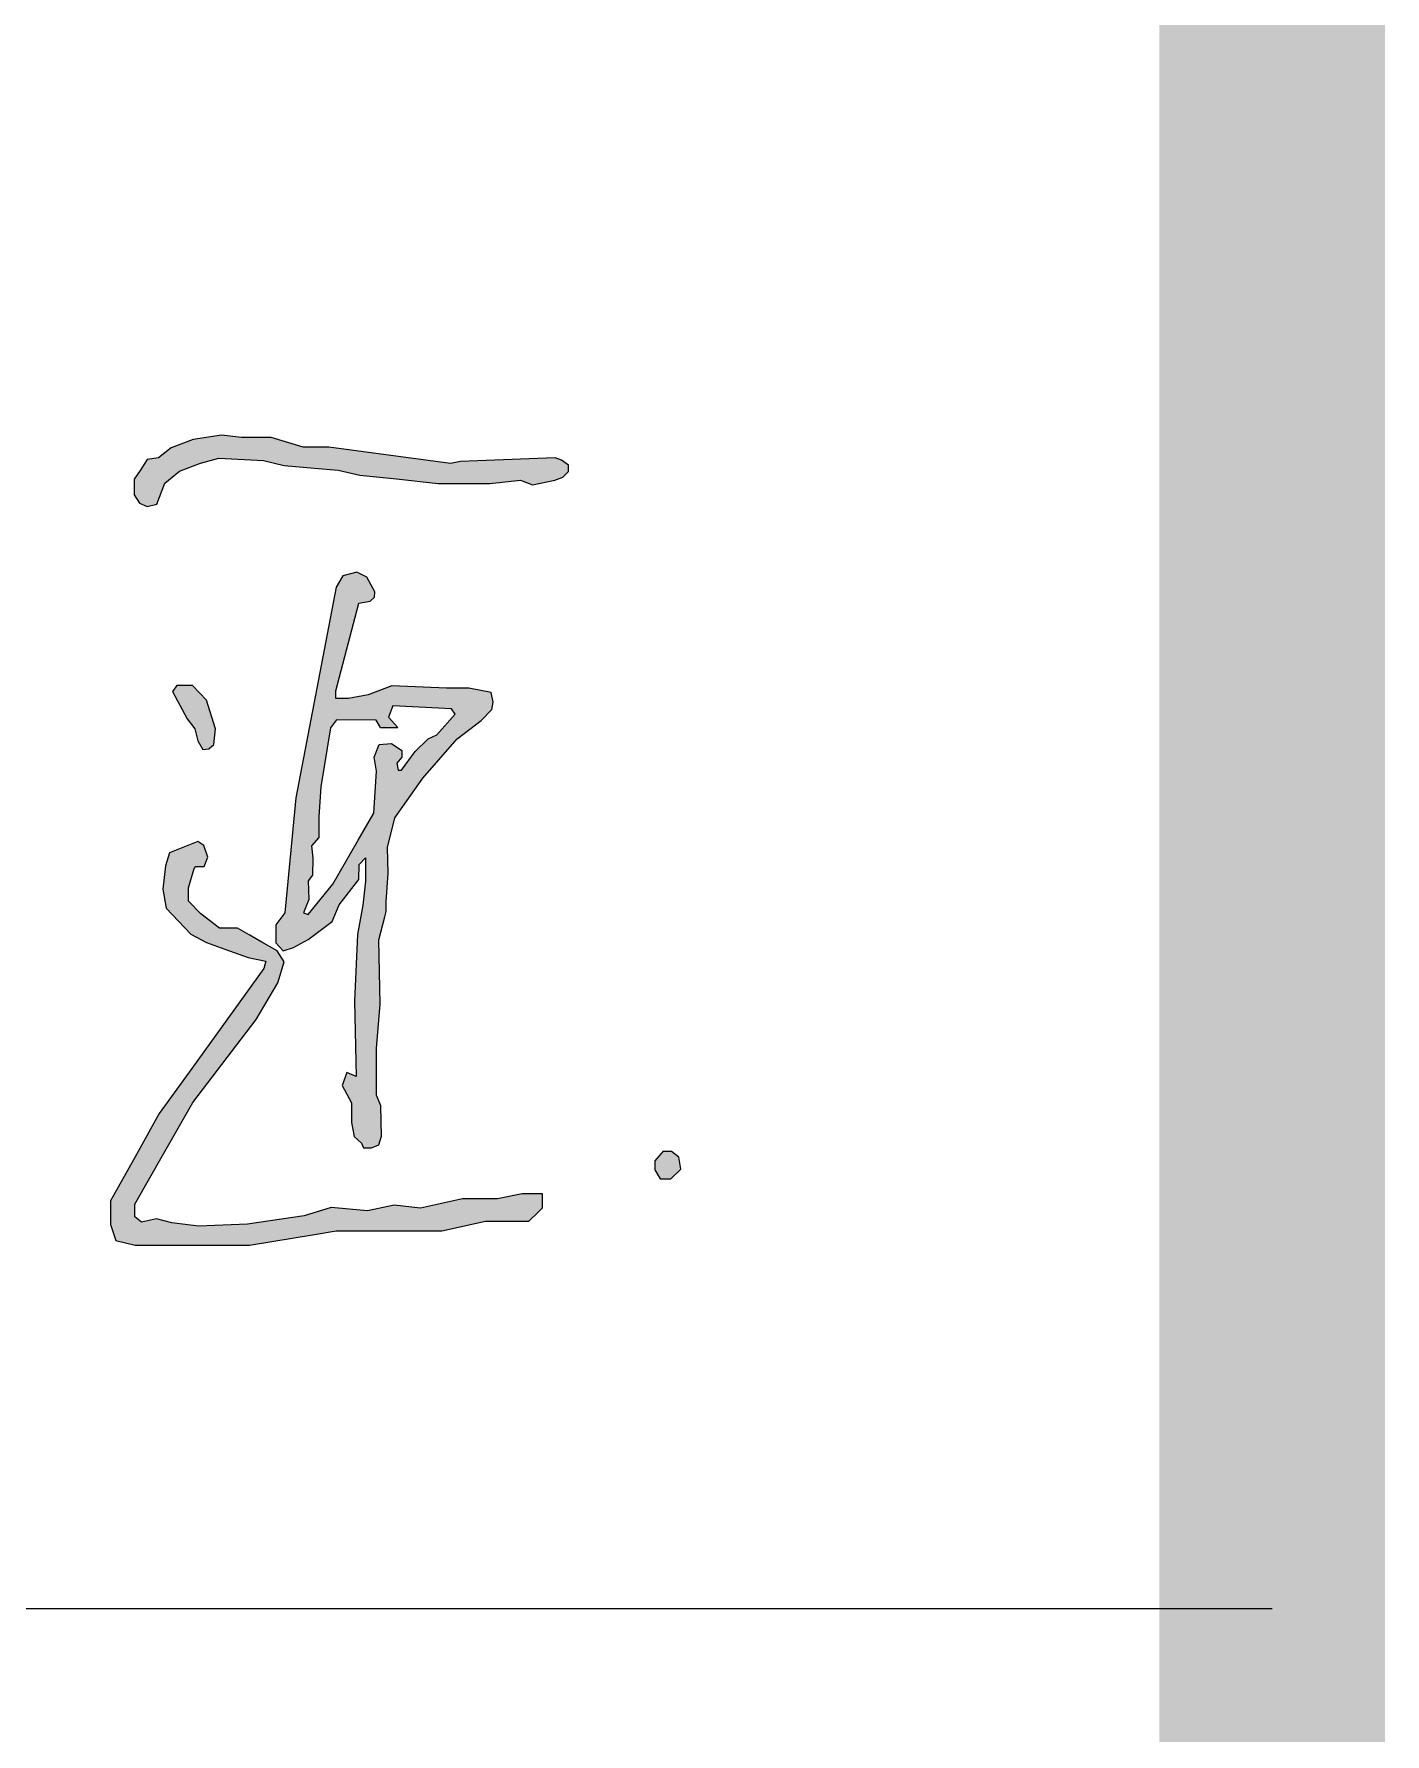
# Model space of a CAD drawing. Extents: x 33088 to 140010, y 13737 to 369010.
# Drawn here: x 120070 to 120968, y 37443 to 38574 of the extents above; entities that cross this region are included whole.
import ezdxf

# ---------------------------------------------------------------- set-up
doc = ezdxf.new("R2010")
doc.units = 0
doc.header["$LTSCALE"] = 1000
doc.header["$MEASUREMENT"] = 0
doc.layers.get('0').update_dxf_attribs({"linetype": 'CONTINUOUS'})
doc.layers.add('PUB_TITLE', color=4, linetype='CONTINUOUS')

msp = doc.modelspace()

# ---------------------------------------------------------------- hatches: boundary and pattern name
h = msp.add_hatch(color=256)
h.paths.add_polyline_path([(119821.5, 38120.3), (119826.5, 38127.3), (119824, 38133.1), (119824, 38141.9), (119818, 38147.1), (119812.1, 38151), (119808.2, 38151), (119805, 38145.5), (119805.4, 38139.4), (119808.5, 38099.8), (119810.7, 38091.1), (119809.5, 38067.9), (119779.8, 38062.9), (119758.6, 38057.6), (119734.3, 38048.2), (119711.2, 38039.3), (119708.6, 38034.8), (119710.4, 38027.8), (119717.3, 38024.3), (119726.5, 38019.5), (119736.2, 38011.6), (119739.6, 38013.8), (119741.5, 38021.3), (119732.7, 38030.5), (119735.3, 38034.6), (119754, 38041.6), (119776.4, 38046.5), (119808.3, 38053.5), (119808.3, 38007.8), (119806.7, 38004.8), (119800.8, 38010.2), (119793.8, 38010.2), (119778.2, 38005.4), (119770.2, 37993), (119759.5, 37976.4), (119756.8, 37955), (119752.6, 37922.7), (119756.2, 37905.2), (119770.2, 37897), (119791.8, 37894.2), (119801.5, 37899.1), (119794.3, 37761.4), (119787.7, 37710.3), (119790.3, 37703.6), (119792.4, 37698.2), (119801.8, 37698.2), (119808.2, 37710.2), (119809.3, 37745.6), (119814.6, 37906.7), (119830.5, 37916.4), (119875.3, 37955.1), (119890.2, 37973.8), (119890.2, 37978.1), (119882.8, 37974.6), (119848.2, 37944.3), (119834.3, 37933.5), (119817.3, 37925.3), (119822.5, 38055.6), (119832.7, 38056.5), (119859.5, 38063.2), (119893.8, 38071.9), (119907.1, 38079.7), (119907.1, 38086.1), (119898.5, 38092.9), (119884.4, 38090.9), (119863.4, 38088), (119851.7, 38088), (119844.3, 38091), (119839.7, 38091), (119838.8, 38088), (119840.3, 38084.7), (119852.3, 38077), (119844, 38073.9), (119825.1, 38072.8), (119825.8, 38090.5)])
h.paths.add_polyline_path([(119798.3, 37995.9), (119803.4, 37992.5), (119806.1, 37987.4), (119802.1, 37978), (119802.1, 37952.8), (119803.4, 37915.7), (119792.1, 37910.6), (119788.4, 37909.1), (119777.5, 37910.6), (119772.3, 37913.5), (119770.8, 37920.8), (119768.8, 37930.5), (119771.7, 37949.6), (119776.1, 37972.7), (119785.1, 37991)], flags=16)
h.paths.add_polyline_path([(119993.6, 38171.8), (119985.6, 38176.4), (119972.7, 38178.1), (119938.8, 38182.5), (119922.6, 38184.6), (119914.9, 38180.6), (119910, 38172.5), (119906.6, 38162.5), (119906.6, 38149.7), (119908.4, 38140.1), (119911.6, 38132.9), (119916.9, 38132), (119916.9, 38143.2), (119916.9, 38152.7), (119920.6, 38163.6), (119928.2, 38167.4), (119959.9, 38163.9), (119982.5, 38161.5), (119990.3, 38156), (119996.7, 38156), (120001, 38159.6), (119999.2, 38167.4)])
h.paths.add_polyline_path([(119912.3, 38019.1), (119918, 38035.9), (119929.1, 38052.4), (119934.5, 38065.9), (119930.3, 38074.5), (119924.8, 38074.5), (119911.1, 38058.8), (119900.7, 38031.3), (119889.5, 38001.6), (119887.9, 37977), (119890.2, 37978.1), (119890.2, 37973.8), (119886.4, 37969.1), (119886.8, 37952.6), (119878.9, 37901.7), (119878.9, 37890.7), (119873.2, 37855.4), (119875.1, 37849.4), (119879.1, 37843.1), (119885.4, 37843.1), (119893.8, 37849.7), (119891.6, 37859.3), (119897.6, 37870.5), (119901.6, 37888.3), (119903.9, 37901.5), (119906, 37900.2), (119906, 37896.2), (119906.6, 37895), (119915.1, 37878.9), (119930.2, 37864.4), (119942.9, 37867.3), (119958.5, 37883.5), (119970.3, 37914.7), (119974.9, 37938.5), (119972, 37973.3), (119998.6, 37994.3), (120021.9, 38016.6), (120030.6, 38025.9), (120026.5, 38028.5), (120002.5, 38012.2), (119972.9, 37990.1), (119971.8, 37994.1), (119960.5, 38034.9), (119953.8, 38046.7), (119944.1, 38051.8), (119933.5, 38041), (119924.1, 38022.9), (119912.5, 37993.8), (119909.8, 37984.1), (119903.5, 37961.2), (119903.5, 37950.9), (119901.6, 37940.1), (119896.1, 37905.6), (119894, 37895.6), (119890.2, 37895.6), (119897.5, 37935.2), (119902.4, 37973.8), (119907.2, 37995.5)])
h.paths.add_polyline_path([(119925.3, 38008.4), (119932, 38020.9), (119938.2, 38032.7), (119944.8, 38033.5), (119952.1, 38007.8), (119957.7, 37978.2), (119925.6, 37955), (119912.1, 37942.8), (119911.2, 37937.7), (119910.4, 37933.2), (119907.1, 37933), (119910.1, 37953.1), (119913.5, 37967.1), (119915.4, 37982.2), (119918.7, 37996.1)], flags=16)
h.paths.add_polyline_path([(119955.7, 37958.9), (119958.1, 37957.3), (119958.9, 37951.7), (119958.9, 37931.3), (119956.1, 37922.1), (119948.7, 37897.5), (119938.7, 37883.2), (119933.5, 37881.6), (119928.2, 37881.6), (119921.6, 37896), (119916.5, 37906.9), (119919.2, 37920.7), (119926.2, 37932.3), (119940.3, 37945)], flags=16)
h.paths.add_polyline_path([(120193, 38292.2), (120222.5, 38290.6), (120236.3, 38287.2), (120256.5, 38285.4), (120272.3, 38284.1), (120286.6, 38280.8), (120311, 38278.3), (120338.7, 38275.4), (120373.1, 38275.4), (120393.4, 38277.6), (120401.5, 38274.5), (120416.4, 38277.6), (120421.6, 38279.5), (120425.5, 38283.2), (120425.5, 38287.4), (120420.7, 38290.8), (120416.5, 38292.4), (120364.9, 38290.3), (120353.6, 38289.9), (120346.9, 38288.7), (120266, 38299.4), (120249, 38299.4), (120227.7, 38305.9), (120208, 38305.9), (120194.7, 38307.4), (120175.8, 38304.5), (120161.2, 38299), (120152.7, 38292.3), (120145.3, 38291.3), (120140.5, 38283.9), (120136.6, 38278.1), (120136.6, 38267.7), (120140.1, 38262.3), (120145.3, 38260), (120151.7, 38261.6), (120156.9, 38275.6), (120166.8, 38283.4), (120180.8, 38288.8)])
h.paths.add_polyline_path([(120184.8, 38131.1), (120175.3, 38141), (120165, 38141), (120162, 38136.9), (120171.9, 38118.8), (120176.9, 38112), (120178.9, 38104.2), (120182.2, 38098.4), (120186.3, 38098.8), (120189.5, 38101.6), (120190.6, 38112.1)])
h.paths.add_polyline_path([(120285.9, 38195.6), (120293.5, 38197), (120296.4, 38199.7), (120296.6, 38203.2), (120291.3, 38212.9), (120284.7, 38216.4), (120275.4, 38213.8), (120270.9, 38206.4), (120244.2, 38066.2), (120236.9, 37989.8), (120230.8, 37981.7), (120230.8, 37969.8), (120235.6, 37964.5), (120242.5, 37966.6), (120252.3, 37972), (120268.3, 37984), (120272.9, 37995), (120286, 38011.9), (120286.3, 38021.8), (120290.4, 38026.4), (120290.4, 38010.8), (120288.6, 37994.8), (120285, 37975.2), (120283.2, 37931), (120284.3, 37880.8), (120278.1, 37883.5), (120274.9, 37874.9), (120281.1, 37863.3), (120281.1, 37850.3), (120283, 37840.9), (120287.8, 37836.6), (120289, 37833.3), (120294.5, 37833.3), (120299.2, 37835.3), (120301, 37841.2), (120300.7, 37861.3), (120297.7, 37868.5), (120297.7, 37899.4), (120300.1, 37928.9), (120299.2, 37971.7), (120303.2, 37987.1), (120304.1, 37990.7), (120304.1, 37997.1), (120305.5, 38016), (120305, 38033.1), (120309.9, 38053), (120328.6, 38079.4), (120351.3, 38105.4), (120367.4, 38117.7), (120374.5, 38124.9), (120375.4, 38129.9), (120374.1, 38136.3), (120359.1, 38139.2), (120344.3, 38139.2), (120307.9, 38140.6), (120292.1, 38134.7), (120279.1, 38132.2), (120270.7, 38132.2), (120270.7, 38137.3)])
h.paths.add_polyline_path([(120271.1, 38118.2), (120297.6, 38117.8), (120300.4, 38113.1), (120303.4, 38113), (120311.9, 38113), (120305.8, 38119.8), (120308.7, 38127.4), (120347.7, 38125.5), (120350, 38121.9), (120337.8, 38108.1), (120332.2, 38105.5), (120323.5, 38097), (120314.4, 38084.6), (120312.2, 38084.6), (120311.3, 38089.2), (120314.7, 38093.2), (120314.7, 38097.7), (120307.8, 38102.4), (120299.5, 38101.7), (120296.3, 38093.3), (120297.7, 38084), (120295.9, 38056.1), (120285.5, 38038), (120268.6, 38008.7), (120252.3, 37988.7), (120249.1, 37989.6), (120252.7, 37998.6), (120252.2, 38011), (120255.2, 38014.7), (120255.5, 38026), (120254.6, 38034.3), (120259.3, 38039.9), (120259.3, 38053.6), (120260.8, 38073.6), (120267.2, 38112.8)], flags=16)
h.paths.add_polyline_path([(120180.9, 37989), (120172.8, 37997.4), (120172.8, 38006.4), (120176.5, 38019.2), (120177.7, 38020.6), (120183.1, 38020.6), (120185.5, 38026.7), (120183, 38034.6), (120178.9, 38037.1), (120160.2, 38029.6), (120157.4, 38020.9), (120155.7, 38005.5), (120157.8, 37992.8), (120174.2, 37975.5), (120184.6, 37969.9), (120197, 37965.5), (120212.3, 37960), (120224.1, 37957.5), (120222.8, 37952.7), (120174.9, 37886.2), (120153.3, 37856.3), (120138.1, 37829), (120120.9, 37798.2), (120120.9, 37782.3), (120124.4, 37771.7), (120137.3, 37768.6), (120159.8, 37768.6), (120188.3, 37768.6), (120213.4, 37768.6), (120256.5, 37775.7), (120270.9, 37778.1), (120301.2, 37778.1), (120341.1, 37778.1), (120370.2, 37784.6), (120399, 37784.6), (120405, 37790.4), (120408.2, 37793.4), (120408.2, 37802.8), (120394.5, 37802.8), (120378.1, 37799.4), (120354.9, 37799.4), (120326.9, 37793.3), (120309.5, 37795.2), (120291.8, 37791.5), (120267.5, 37793.6), (120249.6, 37788.1), (120211.9, 37782.6), (120179.4, 37781.3), (120161.7, 37783.4), (120151.5, 37786.2), (120141.4, 37784), (120137.1, 37787.4), (120137.1, 37796), (120156.1, 37829.3), (120175.6, 37863.5), (120217.7, 37918.8), (120232.1, 37943.2), (120236.4, 37957.2), (120231.8, 37964.4), (120221.4, 37970.3), (120213.1, 37975), (120205.4, 37979.5), (120193.3, 37979.5)])
h.paths.add_polyline_path([(120498.8, 37827.2), (120494, 37830.9), (120488.2, 37830.9), (120482.9, 37824.8), (120482.9, 37818.7), (120486.4, 37812.7), (120493.4, 37812.7), (120500.2, 37819.3)])
h = msp.add_hatch(color=250)
h.paths.add_polyline_path([(120266, 38299.4), (120249, 38299.4), (120227.7, 38305.9), (120208, 38305.9), (120194.7, 38307.4), (120175.8, 38304.5), (120161.2, 38299), (120152.7, 38292.3), (120145.3, 38291.3), (120140.5, 38283.9), (120136.6, 38278.1), (120136.6, 38267.7), (120140.1, 38262.3), (120145.3, 38260), (120151.7, 38261.6), (120156.9, 38275.6), (120166.8, 38283.4), (120180.8, 38288.8), (120193, 38292.2), (120222.5, 38290.6), (120236.3, 38287.2), (120256.5, 38285.4), (120272.3, 38284.1), (120286.6, 38280.8), (120311, 38278.3), (120338.7, 38275.4), (120373.1, 38275.4), (120393.4, 38277.6), (120401.5, 38274.5), (120416.4, 38277.6), (120421.6, 38279.5), (120425.5, 38283.2), (120425.5, 38287.4), (120420.7, 38290.8), (120416.5, 38292.4), (120364.9, 38290.3), (120353.6, 38289.9), (120346.9, 38288.7)])
h.paths.add_polyline_path([(120293.5, 38197), (120296.4, 38199.7), (120296.6, 38203.2), (120291.3, 38212.9), (120284.7, 38216.4), (120275.4, 38213.8), (120270.9, 38206.4), (120244.2, 38066.2), (120236.9, 37989.8), (120230.8, 37981.7), (120230.8, 37969.8), (120235.6, 37964.5), (120242.5, 37966.6), (120252.3, 37972), (120268.3, 37984), (120272.9, 37995), (120286, 38011.9), (120286.3, 38021.8), (120290.4, 38026.4), (120290.4, 38010.8), (120288.6, 37994.8), (120285, 37975.2), (120283.2, 37931), (120284.3, 37880.8), (120278.1, 37883.5), (120274.9, 37874.9), (120281.1, 37863.3), (120281.1, 37850.3), (120283, 37840.9), (120287.8, 37836.6), (120289, 37833.3), (120294.5, 37833.3), (120299.2, 37835.3), (120301, 37841.2), (120300.7, 37861.3), (120297.7, 37868.5), (120297.7, 37899.4), (120300.1, 37928.9), (120299.2, 37971.7), (120303.2, 37987.1), (120304.1, 37990.7), (120304.1, 37997.1), (120305.5, 38016), (120305, 38033.1), (120309.9, 38053), (120328.6, 38079.4), (120351.3, 38105.4), (120367.4, 38117.7), (120374.5, 38124.9), (120375.4, 38129.9), (120374.1, 38136.3), (120359.1, 38139.2), (120344.3, 38139.2), (120307.9, 38140.6), (120292.1, 38134.7), (120279.1, 38132.2), (120270.7, 38132.2), (120270.7, 38137.3), (120285.9, 38195.6)])
h.paths.add_polyline_path([(120308.7, 38127.4), (120347.7, 38125.5), (120350, 38121.9), (120337.8, 38108.1), (120332.2, 38105.5), (120323.5, 38097), (120314.4, 38084.6), (120312.2, 38084.6), (120311.3, 38089.2), (120314.7, 38093.2), (120314.7, 38097.7), (120307.8, 38102.4), (120299.5, 38101.7), (120296.3, 38093.3), (120297.7, 38084), (120295.9, 38056.1), (120285.5, 38038), (120268.6, 38008.7), (120252.3, 37988.7), (120249.1, 37989.6), (120252.7, 37998.6), (120252.2, 38011), (120255.2, 38014.7), (120255.5, 38026), (120254.6, 38034.3), (120259.3, 38039.9), (120259.3, 38053.6), (120260.8, 38073.6), (120267.2, 38112.8), (120271.1, 38118.2), (120297.6, 38117.8), (120300.4, 38113.1), (120303.4, 38113), (120311.9, 38113), (120305.8, 38119.8)], flags=16)
h.paths.add_polyline_path([(120176.5, 38019.2), (120177.7, 38020.6), (120183.1, 38020.6), (120185.5, 38026.7), (120183, 38034.6), (120178.9, 38037.1), (120160.2, 38029.6), (120157.4, 38020.9), (120155.7, 38005.5), (120157.8, 37992.8), (120174.2, 37975.5), (120184.6, 37969.9), (120197, 37965.5), (120212.3, 37960), (120224.1, 37957.5), (120222.8, 37952.7), (120174.9, 37886.2), (120153.3, 37856.3), (120138.1, 37829), (120120.9, 37798.2), (120120.9, 37782.3), (120124.4, 37771.7), (120137.3, 37768.6), (120159.8, 37768.6), (120188.3, 37768.6), (120213.4, 37768.6), (120256.5, 37775.7), (120270.9, 37778.1), (120301.2, 37778.1), (120341.1, 37778.1), (120370.2, 37784.6), (120399, 37784.6), (120405, 37790.4), (120408.2, 37793.4), (120408.2, 37802.8), (120394.5, 37802.8), (120378.1, 37799.4), (120354.9, 37799.4), (120326.9, 37793.3), (120309.5, 37795.2), (120291.8, 37791.5), (120267.5, 37793.6), (120249.6, 37788.1), (120211.9, 37782.6), (120179.4, 37781.3), (120161.7, 37783.4), (120151.5, 37786.2), (120141.4, 37784), (120137.1, 37787.4), (120137.1, 37796), (120156.1, 37829.3), (120175.6, 37863.5), (120217.7, 37918.8), (120232.1, 37943.2), (120236.4, 37957.2), (120231.8, 37964.4), (120221.4, 37970.3), (120213.1, 37975), (120205.4, 37979.5), (120193.3, 37979.5), (120180.9, 37989), (120172.8, 37997.4), (120172.8, 38006.4)])
h.paths.add_polyline_path([(120184.8, 38131.1), (120175.3, 38141), (120165, 38141), (120162, 38136.9), (120171.9, 38118.8), (120176.9, 38112), (120178.9, 38104.2), (120182.2, 38098.4), (120186.3, 38098.8), (120189.5, 38101.6), (120190.6, 38112.1)])
h = msp.add_hatch(color=256)
h.paths.add_polyline_path([(120180.8, 38288.8), (120193, 38292.2), (120222.5, 38290.6), (120236.3, 38287.2), (120256.5, 38285.4), (120272.3, 38284.1), (120286.6, 38280.8), (120311, 38278.3), (120338.7, 38275.4), (120373.1, 38275.4), (120393.4, 38277.6), (120401.5, 38274.5), (120416.4, 38277.6), (120421.6, 38279.5), (120425.5, 38283.2), (120425.5, 38287.4), (120420.7, 38290.8), (120416.5, 38292.4), (120364.9, 38290.3), (120353.6, 38289.9), (120346.9, 38288.7), (120266, 38299.4), (120249, 38299.4), (120227.7, 38305.9), (120208, 38305.9), (120194.7, 38307.4), (120175.8, 38304.5), (120161.2, 38299), (120152.7, 38292.3), (120145.3, 38291.3), (120140.5, 38283.9), (120136.6, 38278.1), (120136.6, 38267.7), (120140.1, 38262.3), (120145.3, 38260), (120151.7, 38261.6), (120156.9, 38275.6), (120166.8, 38283.4)])
h.paths.add_polyline_path([(120184.8, 38131.1), (120175.3, 38141), (120165, 38141), (120162, 38136.9), (120171.9, 38118.8), (120176.9, 38112), (120178.9, 38104.2), (120182.2, 38098.4), (120186.3, 38098.8), (120189.5, 38101.6), (120190.6, 38112.1)])
h.paths.add_polyline_path([(120285.9, 38195.6), (120293.5, 38197), (120296.4, 38199.7), (120296.6, 38203.2), (120291.3, 38212.9), (120284.7, 38216.4), (120275.4, 38213.8), (120270.9, 38206.4), (120244.2, 38066.2), (120236.9, 37989.8), (120230.8, 37981.7), (120230.8, 37969.8), (120235.6, 37964.5), (120242.5, 37966.6), (120252.3, 37972), (120268.3, 37984), (120272.9, 37995), (120286, 38011.9), (120286.3, 38021.8), (120290.4, 38026.4), (120290.4, 38010.8), (120288.6, 37994.8), (120285, 37975.2), (120283.2, 37931), (120284.3, 37880.8), (120278.1, 37883.5), (120274.9, 37874.9), (120281.1, 37863.3), (120281.1, 37850.3), (120283, 37840.9), (120287.8, 37836.6), (120289, 37833.3), (120294.5, 37833.3), (120299.2, 37835.3), (120301, 37841.2), (120300.7, 37861.3), (120297.7, 37868.5), (120297.7, 37899.4), (120300.1, 37928.9), (120299.2, 37971.7), (120303.2, 37987.1), (120304.1, 37990.7), (120304.1, 37997.1), (120305.5, 38016), (120305, 38033.1), (120309.9, 38053), (120328.6, 38079.4), (120351.3, 38105.4), (120367.4, 38117.7), (120374.5, 38124.9), (120375.4, 38129.9), (120374.1, 38136.3), (120359.1, 38139.2), (120344.3, 38139.2), (120307.9, 38140.6), (120292.1, 38134.7), (120279.1, 38132.2), (120270.7, 38132.2), (120270.7, 38137.3)])
h.paths.add_polyline_path([(120271.1, 38118.2), (120297.6, 38117.8), (120300.4, 38113.1), (120303.4, 38113), (120311.9, 38113), (120305.8, 38119.8), (120308.7, 38127.4), (120347.7, 38125.5), (120350, 38121.9), (120337.8, 38108.1), (120332.2, 38105.5), (120323.5, 38097), (120314.4, 38084.6), (120312.2, 38084.6), (120311.3, 38089.2), (120314.7, 38093.2), (120314.7, 38097.7), (120307.8, 38102.4), (120299.5, 38101.7), (120296.3, 38093.3), (120297.7, 38084), (120295.9, 38056.1), (120285.5, 38038), (120268.6, 38008.7), (120252.3, 37988.7), (120249.1, 37989.6), (120252.7, 37998.6), (120252.2, 38011), (120255.2, 38014.7), (120255.5, 38026), (120254.6, 38034.3), (120259.3, 38039.9), (120259.3, 38053.6), (120260.8, 38073.6), (120267.2, 38112.8)], flags=16)
h.paths.add_polyline_path([(120172.8, 38006.4), (120176.5, 38019.2), (120177.7, 38020.6), (120183.1, 38020.6), (120185.5, 38026.7), (120183, 38034.6), (120178.9, 38037.1), (120160.2, 38029.6), (120157.4, 38020.9), (120155.7, 38005.5), (120157.8, 37992.8), (120174.2, 37975.5), (120184.6, 37969.9), (120197, 37965.5), (120212.3, 37960), (120224.1, 37957.5), (120222.8, 37952.7), (120174.9, 37886.2), (120153.3, 37856.3), (120138.1, 37829), (120120.9, 37798.2), (120120.9, 37782.3), (120124.4, 37771.7), (120137.3, 37768.6), (120159.8, 37768.6), (120188.3, 37768.6), (120213.4, 37768.6), (120256.5, 37775.7), (120270.9, 37778.1), (120301.2, 37778.1), (120341.1, 37778.1), (120370.2, 37784.6), (120399, 37784.6), (120405, 37790.4), (120408.2, 37793.4), (120408.2, 37802.8), (120394.5, 37802.8), (120378.1, 37799.4), (120354.9, 37799.4), (120326.9, 37793.3), (120309.5, 37795.2), (120291.8, 37791.5), (120267.5, 37793.6), (120249.6, 37788.1), (120211.9, 37782.6), (120179.4, 37781.3), (120161.7, 37783.4), (120151.5, 37786.2), (120141.4, 37784), (120137.1, 37787.4), (120137.1, 37796), (120156.1, 37829.3), (120175.6, 37863.5), (120217.7, 37918.8), (120232.1, 37943.2), (120236.4, 37957.2), (120231.8, 37964.4), (120221.4, 37970.3), (120213.1, 37975), (120205.4, 37979.5), (120193.3, 37979.5), (120180.9, 37989), (120172.8, 37997.4)])
for color, points in [(250, [(120498.8, 37827.2), (120494, 37830.9), (120488.2, 37830.9), (120482.9, 37824.8), (120482.9, 37818.7), (120486.4, 37812.7), (120493.4, 37812.7), (120500.2, 37819.3)]), (256, [(120494, 37830.9), (120488.2, 37830.9), (120482.9, 37824.8), (120482.9, 37818.7), (120486.4, 37812.7), (120493.4, 37812.7), (120500.2, 37819.3), (120498.8, 37827.2)])]:
    msp.add_hatch(color=color).paths.add_polyline_path(points)

# ---------------------------------------------------------------- linework, layer by layer
for p, q in [((120175.8, 38304.5), (120161.2, 38299)), ((120194.7, 38307.4), (120175.8, 38304.5)), ((120208, 38305.9), (120194.7, 38307.4)), ((120227.7, 38305.9), (120208, 38305.9)), ((120249, 38299.4), (120227.7, 38305.9)), ((120145.3, 38291.3), (120140.5, 38283.9)), ((120152.7, 38292.3), (120145.3, 38291.3)), ((120161.2, 38299), (120152.7, 38292.3)), ((120180.8, 38288.8), (120193, 38292.2)), ((120193, 38292.2), (120222.5, 38290.6)), ((120222.5, 38290.6), (120236.3, 38287.2)), ((120266, 38299.4), (120249, 38299.4)), ((120346.9, 38288.7), (120266, 38299.4)), ((120364.9, 38290.3), (120353.6, 38289.9)), ((120416.5, 38292.4), (120364.9, 38290.3)), ((120420.7, 38290.8), (120416.5, 38292.4)), ((120425.5, 38287.4), (120420.7, 38290.8)), ((120140.5, 38283.9), (120136.6, 38278.1)), ((120156.9, 38275.6), (120166.8, 38283.4)), ((120166.8, 38283.4), (120180.8, 38288.8)), ((120236.3, 38287.2), (120256.5, 38285.4)), ((120256.5, 38285.4), (120272.3, 38284.1)), ((120272.3, 38284.1), (120286.6, 38280.8)), ((120286.6, 38280.8), (120311, 38278.3)), ((120353.6, 38289.9), (120346.9, 38288.7)), ((120416.4, 38277.6), (120421.6, 38279.5)), ((120421.6, 38279.5), (120425.5, 38283.2)), ((120425.5, 38283.2), (120425.5, 38287.4)), ((120136.6, 38278.1), (120136.6, 38267.7)), ((120136.6, 38267.7), (120140.1, 38262.3)), ((120151.7, 38261.6), (120156.9, 38275.6)), ((120311, 38278.3), (120338.7, 38275.4)), ((120338.7, 38275.4), (120373.1, 38275.4)), ((120373.1, 38275.4), (120393.4, 38277.6)), ((120393.4, 38277.6), (120401.5, 38274.5)), ((120401.5, 38274.5), (120416.4, 38277.6)), ((120140.1, 38262.3), (120145.3, 38260)), ((120145.3, 38260), (120151.7, 38261.6)), ((120275.4, 38213.8), (120270.9, 38206.4)), ((120284.7, 38216.4), (120275.4, 38213.8)), ((120291.3, 38212.9), (120284.7, 38216.4)), ((120296.6, 38203.2), (120291.3, 38212.9)), ((120270.9, 38206.4), (120244.2, 38066.2)), ((120293.5, 38197), (120296.4, 38199.7)), ((120296.4, 38199.7), (120296.6, 38203.2)), ((120270.7, 38137.3), (120285.9, 38195.6)), ((120285.9, 38195.6), (120293.5, 38197)), ((120165, 38141), (120162, 38136.9)), ((120162, 38136.9), (120171.9, 38118.8)), ((120175.3, 38141), (120165, 38141)), ((120184.8, 38131.1), (120175.3, 38141)), ((120270.7, 38132.2), (120270.7, 38137.3)), ((120279.1, 38132.2), (120270.7, 38132.2)), ((120292.1, 38134.7), (120279.1, 38132.2)), ((120307.9, 38140.6), (120292.1, 38134.7)), ((120344.3, 38139.2), (120307.9, 38140.6)), ((120359.1, 38139.2), (120344.3, 38139.2)), ((120374.1, 38136.3), (120359.1, 38139.2)), ((120375.4, 38129.9), (120374.1, 38136.3)), ((120190.6, 38112.1), (120184.8, 38131.1)), ((120308.7, 38127.4), (120305.8, 38119.8)), ((120347.7, 38125.5), (120308.7, 38127.4)), ((120337.8, 38108.1), (120350, 38121.9)), ((120350, 38121.9), (120347.7, 38125.5)), ((120367.4, 38117.7), (120374.5, 38124.9)), ((120374.5, 38124.9), (120375.4, 38129.9)), ((120171.9, 38118.8), (120176.9, 38112)), ((120176.9, 38112), (120178.9, 38104.2)), ((120189.5, 38101.6), (120190.6, 38112.1)), ((120267.2, 38112.8), (120260.8, 38073.6)), ((120271.1, 38118.2), (120267.2, 38112.8)), ((120297.6, 38117.8), (120271.1, 38118.2)), ((120300.4, 38113.1), (120297.6, 38117.8)), ((120300.4, 38113.1), (120303.4, 38113)), ((120303.4, 38113), (120311.9, 38113)), ((120311.9, 38113), (120305.8, 38119.8)), ((120351.3, 38105.4), (120367.4, 38117.7)), ((120178.9, 38104.2), (120182.2, 38098.4)), ((120182.2, 38098.4), (120186.3, 38098.8)), ((120186.3, 38098.8), (120189.5, 38101.6)), ((120296.3, 38093.3), (120299.5, 38101.7)), ((120299.5, 38101.7), (120307.8, 38102.4)), ((120307.8, 38102.4), (120314.7, 38097.7)), ((120323.5, 38097), (120332.2, 38105.5)), ((120328.6, 38079.4), (120351.3, 38105.4)), ((120332.2, 38105.5), (120337.8, 38108.1)), ((120297.7, 38084), (120296.3, 38093.3)), ((120314.7, 38093.2), (120311.3, 38089.2)), ((120311.3, 38089.2), (120312.2, 38084.6)), ((120314.4, 38084.6), (120323.5, 38097)), ((120314.7, 38097.7), (120314.7, 38093.2)), ((120295.9, 38056.1), (120297.7, 38084)), ((120309.9, 38053), (120328.6, 38079.4)), ((120312.2, 38084.6), (120314.4, 38084.6)), ((120244.2, 38066.2), (120236.9, 37989.8)), ((120260.8, 38073.6), (120259.3, 38053.6)), ((120259.3, 38053.6), (120259.3, 38039.9)), ((120285.5, 38038), (120295.9, 38056.1)), ((120305, 38033.1), (120309.9, 38053)), ((120178.9, 38037.1), (120160.2, 38029.6)), ((120183, 38034.6), (120178.9, 38037.1)), ((120185.5, 38026.7), (120183, 38034.6)), ((120259.3, 38039.9), (120254.6, 38034.3)), ((120254.6, 38034.3), (120255.5, 38026)), ((120268.6, 38008.7), (120285.5, 38038)), ((120305.5, 38016), (120305, 38033.1)), ((120157.4, 38020.9), (120155.7, 38005.5)), ((120160.2, 38029.6), (120157.4, 38020.9)), ((120172.8, 38006.4), (120176.5, 38019.2)), ((120176.5, 38019.2), (120177.7, 38020.6)), ((120177.7, 38020.6), (120183.1, 38020.6)), ((120183.1, 38020.6), (120185.5, 38026.7)), ((120255.5, 38026), (120255.2, 38014.7)), ((120286, 38011.9), (120286.3, 38021.8)), ((120286.3, 38021.8), (120290.4, 38026.4)), ((120290.4, 38026.4), (120290.4, 38010.8)), ((120255.2, 38014.7), (120252.2, 38011)), ((120252.2, 38011), (120252.7, 37998.6)), ((120252.3, 37988.7), (120268.6, 38008.7)), ((120272.9, 37995), (120286, 38011.9)), ((120290.4, 38010.8), (120288.6, 37994.8)), ((120304.1, 37997.1), (120305.5, 38016)), ((120155.7, 38005.5), (120157.8, 37992.8)), ((120172.8, 37997.4), (120172.8, 38006.4)), ((120180.9, 37989), (120172.8, 37997.4)), ((120252.7, 37998.6), (120249.1, 37989.6)), ((120304.1, 37990.7), (120304.1, 37997.1)), ((120157.8, 37992.8), (120174.2, 37975.5)), ((120193.3, 37979.5), (120180.9, 37989)), ((120236.9, 37989.8), (120230.8, 37981.7)), ((120249.1, 37989.6), (120252.3, 37988.7)), ((120268.3, 37984), (120272.9, 37995)), ((120288.6, 37994.8), (120285, 37975.2)), ((120299.2, 37971.7), (120303.2, 37987.1)), ((120303.2, 37987.1), (120304.1, 37990.7)), ((120174.2, 37975.5), (120184.6, 37969.9)), ((120205.4, 37979.5), (120193.3, 37979.5)), ((120213.1, 37975), (120205.4, 37979.5)), ((120221.4, 37970.3), (120213.1, 37975)), ((120230.8, 37981.7), (120230.8, 37969.8)), ((120252.3, 37972), (120268.3, 37984)), ((120285, 37975.2), (120283.2, 37931)), ((120184.6, 37969.9), (120197, 37965.5)), ((120197, 37965.5), (120212.3, 37960)), ((120231.8, 37964.4), (120221.4, 37970.3)), ((120230.8, 37969.8), (120235.6, 37964.5)), ((120236.4, 37957.2), (120231.8, 37964.4)), ((120235.6, 37964.5), (120242.5, 37966.6)), ((120242.5, 37966.6), (120252.3, 37972)), ((120300.1, 37928.9), (120299.2, 37971.7)), ((120222.8, 37952.7), (120174.9, 37886.2)), ((120212.3, 37960), (120224.1, 37957.5)), ((120224.1, 37957.5), (120222.8, 37952.7)), ((120232.1, 37943.2), (120236.4, 37957.2)), ((120217.7, 37918.8), (120232.1, 37943.2)), ((120283.2, 37931), (120284.3, 37880.8)), ((120297.7, 37899.4), (120300.1, 37928.9)), ((120175.6, 37863.5), (120217.7, 37918.8)), ((120297.7, 37868.5), (120297.7, 37899.4)), ((120174.9, 37886.2), (120153.3, 37856.3)), ((120278.1, 37883.5), (120274.9, 37874.9)), ((120284.3, 37880.8), (120278.1, 37883.5)), ((120274.9, 37874.9), (120281.1, 37863.3)), ((120156.1, 37829.3), (120175.6, 37863.5)), ((120281.1, 37863.3), (120281.1, 37850.3)), ((120300.7, 37861.3), (120297.7, 37868.5)), ((120301, 37841.2), (120300.7, 37861.3)), ((120153.3, 37856.3), (120138.1, 37829)), ((120281.1, 37850.3), (120283, 37840.9)), ((120283, 37840.9), (120287.8, 37836.6)), ((120299.2, 37835.3), (120301, 37841.2)), ((120138.1, 37829), (120120.9, 37798.2)), ((120137.1, 37796), (120156.1, 37829.3)), ((120287.8, 37836.6), (120289, 37833.3)), ((120289, 37833.3), (120294.5, 37833.3)), ((120294.5, 37833.3), (120299.2, 37835.3)), ((120488.7, 37831.5), (120482.9, 37824.8)), ((120494, 37830.9), (120488.2, 37830.9)), ((120498.8, 37827.2), (120494, 37830.9)), ((120500.2, 37819.3), (120498.8, 37827.2)), ((120482.9, 37824.8), (120482.9, 37818.7)), ((120482.9, 37818.7), (120486.4, 37812.7)), ((120493.4, 37812.7), (120500.2, 37819.3)), ((120486.4, 37812.7), (120493.4, 37812.7)), ((120120.9, 37798.2), (120120.9, 37782.3)), ((120137.1, 37787.4), (120137.1, 37796)), ((120267.5, 37793.6), (120249.6, 37788.1)), ((120291.8, 37791.5), (120267.5, 37793.6)), ((120309.5, 37795.2), (120291.8, 37791.5)), ((120326.9, 37793.3), (120309.5, 37795.2)), ((120354.9, 37799.4), (120326.9, 37793.3)), ((120378.1, 37799.4), (120354.9, 37799.4)), ((120394.5, 37802.8), (120378.1, 37799.4)), ((120408.2, 37802.8), (120394.5, 37802.8)), ((120405, 37790.4), (120408.2, 37793.4)), ((120408.2, 37793.4), (120408.2, 37802.8)), ((120120.9, 37782.3), (120124.4, 37771.7)), ((120141.4, 37784), (120137.1, 37787.4)), ((120151.5, 37786.2), (120141.4, 37784)), ((120161.7, 37783.4), (120151.5, 37786.2)), ((120179.4, 37781.3), (120161.7, 37783.4)), ((120211.9, 37782.6), (120179.4, 37781.3)), ((120249.6, 37788.1), (120211.9, 37782.6)), ((120341.1, 37778.1), (120370.2, 37784.6)), ((120370.2, 37784.6), (120399, 37784.6)), ((120399, 37784.6), (120405, 37790.4)), ((120124.4, 37771.7), (120137.3, 37768.6)), ((120213.4, 37768.6), (120256.5, 37775.7)), ((120256.5, 37775.7), (120270.9, 37778.1)), ((120270.9, 37778.1), (120301.2, 37778.1)), ((120301.2, 37778.1), (120341.1, 37778.1)), ((120137.3, 37768.6), (120159.8, 37768.6)), ((120159.8, 37768.6), (120188.3, 37768.6)), ((120188.3, 37768.6), (120213.4, 37768.6))]:
    msp.add_line(p, q)
at = {"layer": 'PUB_TITLE', "color": 4}
msp.add_line((114843.4, 37527), (120893.4, 37527), dxfattribs=at)
at = {"layer": 'PUB_TITLE', "const_width": 150}
msp.add_lwpolyline([(37043.4, 15236.5), (120893.4, 15236.5), (120893.4, 75236.5), (37043.4, 75236.5)], close=True, dxfattribs=at)

doc.saveas('drawing.dxf')
